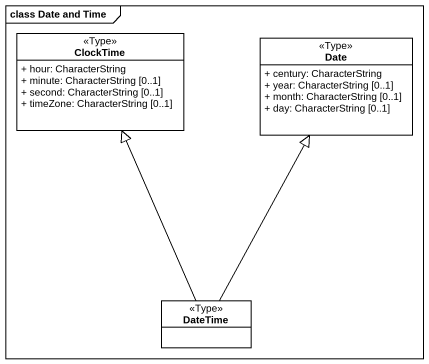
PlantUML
@startuml
mainframe class Date and Time
hide circle
hide empty members
skinparam classAttributeIconSize 0
class ClockTime <<Type>> {
  + hour: CharacterString
  + minute: CharacterString [0..1]
  + second: CharacterString [0..1]
  + timeZone: CharacterString [0..1]
}
class Date <<Type>> {
  + century: CharacterString
  + year: CharacterString [0..1]
  + month: CharacterString [0..1]
  + day: CharacterString [0..1]
}
class DateTime <<Type>>
DateTime -up-|> ClockTime
DateTime -up-|> Date
@enduml
